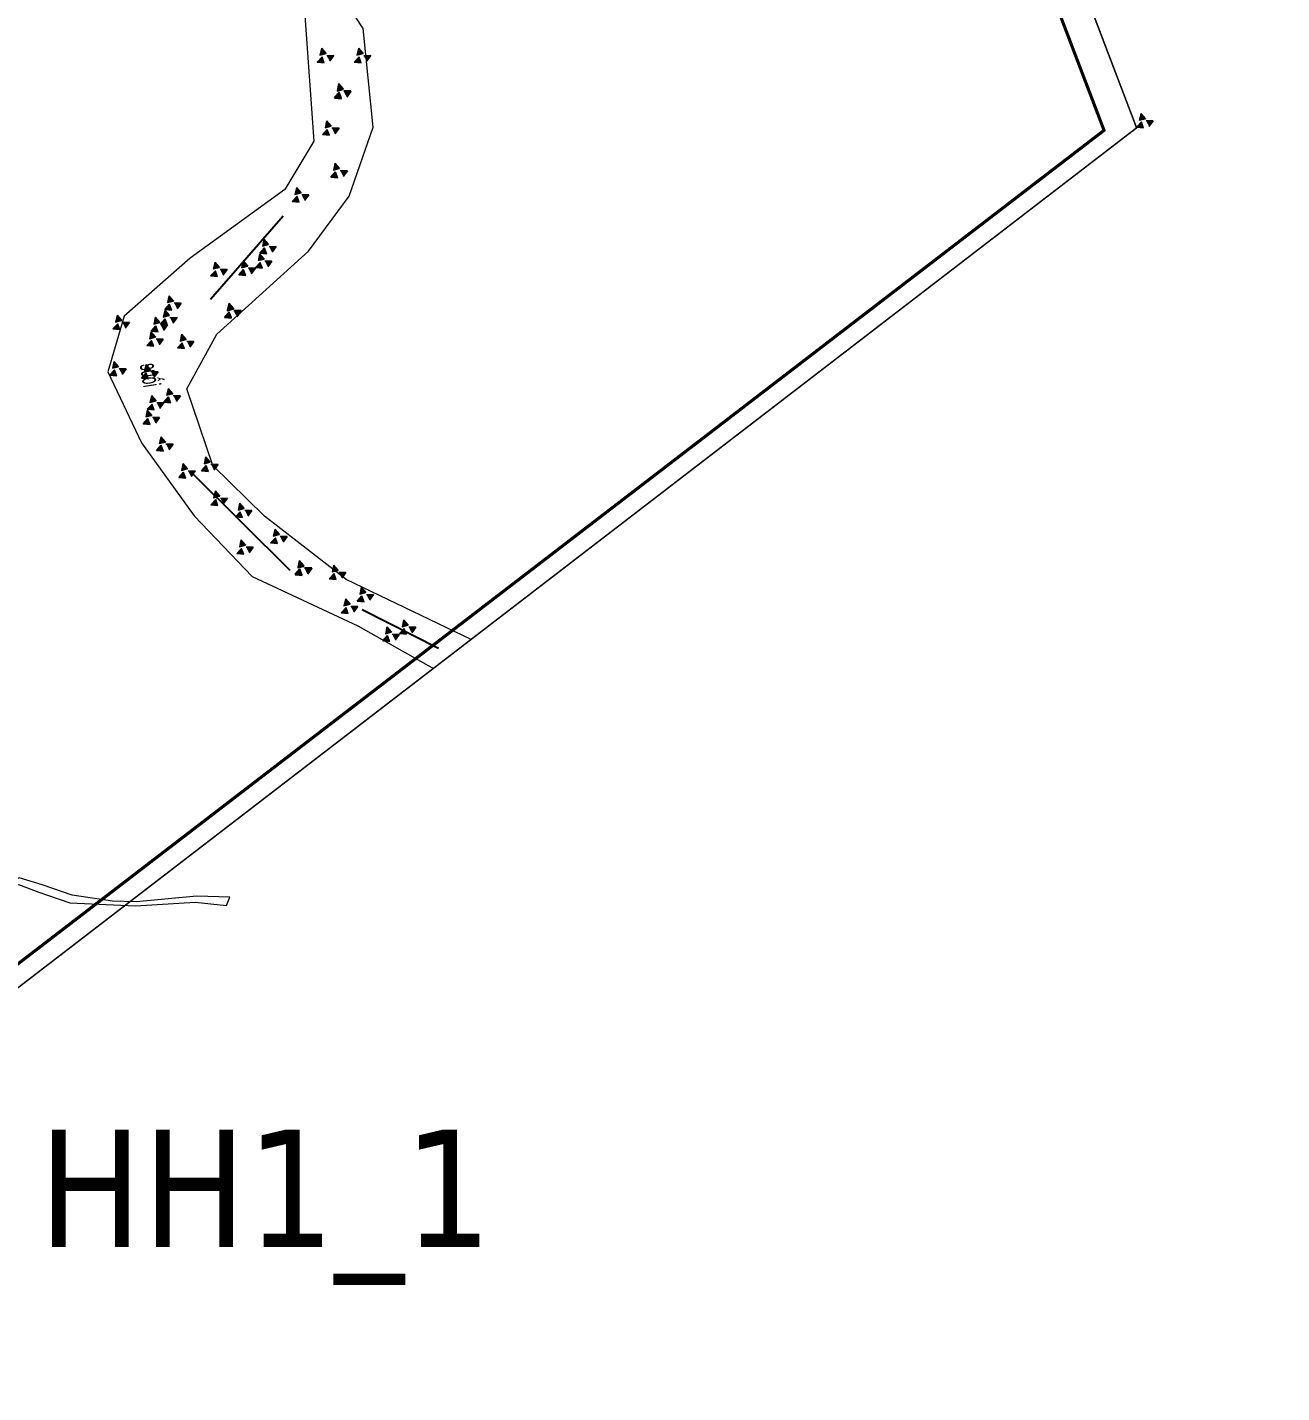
# Model space of a CAD drawing. Header units: metres. Extents: x 0 to 551036, y 0 to 1845929.
# Drawn here: x 548197.1 to 548597.8, y 1840647.1 to 1841083.3 of the extents above; entities that cross this region are included whole.
import ezdxf

# ---------------------------------------------------------------- set-up
doc = ezdxf.new("R2010")
doc.units = ezdxf.units.M
doc.header["$MEASUREMENT"] = 0
doc.linetypes.add('Anordnung Grundriss$0$GESTRICHELT', pattern=[0.75, 0.5, -0.25])
doc.linetypes.add('BD HH1 KEM TMB$0$DASHDOT2', pattern=[0.5, 0.25, -0.125, 0, -0.125])
for name, color, linetype, lineweight in [('BD HH1 KEM TMB$0$ao_ho_song_suoi', 7, 'Continuous', 0), ('BD HH1 KEM TMB$0$ghichuthuyetminh', 7, 'Continuous', 0), ('BD HH1 KEM TMB$0$nha', 7, 'Continuous', 0), ('BD HH1 KEM TMB$0$Ranh', 7, 'Continuous', 0), ('HH1', 7, 'Continuous', 0), ('Level 10', 7, 'Continuous', 0), ('Level 15', 7, 'Continuous', 0), ('Level 2', 7, 'Continuous', 0), ('Level 4', 7, 'Continuous', 0), ('Ranh', 7, 'Continuous', 0), ('Đường', 7, 'Continuous', 0)]:
    doc.layers.add(name, color=color, linetype=linetype, lineweight=lineweight)
doc.styles.add('BD HH1 KEM TMB$0$ghichuduongdien', font='', dxfattribs={"height": 6})
doc.styles.add('BD HH1 KEM TMB$0$Standard', font='txt.shx')
doc.styles.add('PECC5_TEXT', font='tahoma.ttf')
doc.styles.get("Standard").update_dxf_attribs({"font": '', "height": 4})
doc.styles.get('BD HH1 KEM TMB$0$ghichuduongdien').set_extended_font_data('.VnArial Narrow')
doc.styles.get('Standard').set_extended_font_data('.VnArial')
doc.linetypes.add('FENCELINE1', pattern='A,6.35,-2.54,[133,ltypeshp.shx,S=2.54,R=0,X=-2.54,Y=0],-2.54,25.4', length=36.83)
doc.dimstyles.get("Standard").update_dxf_attribs({"dimtxt": 0.18, "dimasz": 0.18, "dimexe": 0.18, "dimexo": 0.0625, "dimgap": 0.09, "dimtad": 0, "dimtih": 1, "dimtoh": 1, "dimdec": 4, "dimzin": 0, "dimdsep": 46, "dimtxsty": 'Standard', "dimcen": 0.09, "dimadec": 0, "dimazin": 0, "dimtfac": 1, "dimtdec": 4, "dimtofl": 0, "dimtmove": 0, "dimatfit": 3, "dimfxl": 1, "dimtolj": 1, "dimtzin": 0, "dimarcsym": 0})

# ---------------------------------------------------------------- blocks, each defined once
blk = doc.blocks.new('BD HH1 KEM TMB$0$DA1')
at = {"layer": 'Level 10'}
for points in [[(42581.6, 97264), (42583.8, 97274.2), (42590.7, 97266.3)], [(42588, 97252.8), (42577.6, 97253.8), (42584.7, 97261.5)]]:
    blk.add_hatch(color=7, dxfattribs=at).paths.add_polyline_path(points)
at = {"layer": 'Level 10', "extrusion": (0, 0, -1)}
blk.add_hatch(color=7, dxfattribs=at).paths.add_polyline_path([(-42595.9, 97254.9), (-42602.1, 97263.3), (-42591.6, 97263.2)])
at = {"layer": 'Level 10', "color": 7}
for p, q in [((42583.8, 97274.2, 1062767.1), (42581.6, 97264, 1062767.1)), ((42583.8, 97274.2, 1062767.1), (42590.7, 97266.3, 1062767.1)), ((42577.6, 97253.8, 1062767.1), (42584.7, 97261.5, 1062767.1)), ((42577.6, 97253.8, 1062767.1), (42588, 97252.8, 1062767.1)), ((42581.6, 97264, 1062767.1), (42590.7, 97266.3, 1062767.1)), ((42588, 97252.8, 1062767.1), (42584.7, 97261.5, 1062767.1)), ((42602.1, 97263.3, 1062767.1), (42591.6, 97263.2, 1062767.1)), ((42602.1, 97263.3, 1062767.1), (42595.9, 97254.9, 1062767.1))]:
    blk.add_line(p, q, dxfattribs=at)
blk = doc.blocks.new('TB')
at = {"layer": 'Level 2', "color": 4, "lineweight": 13}
for p, q in [((-24.6, 1.1), (24.6, -1.1)), ((-1.2, -25.7), (1.2, 25.7))]:
    blk.add_line(p, q, dxfattribs=at)
at = {"layer": 'Level 2', "color": 1, "lineweight": 13}
blk.add_circle((0, 0), 13.5, dxfattribs=at)
at = {"layer": 'Level 4', "color": 1, "lineweight": 13, "flags": 128}
for points in [[(-104.2, 82.6), (155.3, 740.6), (-38, 82.1)], [(-13.8, 71.5), (82.1, -2.6)], [(-131.5, 19.3), (-432.9, -620.6), (-85.8, -28.6)], [(-61.6, -38.9), (58.1, -58)]]:
    blk.add_lwpolyline(points, dxfattribs=at)
at = {"layer": 'Level 4', "color": 2, "linetype": 'Anordnung Grundriss$0$GESTRICHELT', "lineweight": 13, "ltscale": 0.2}
blk.add_circle((0, 0), 1057.3, dxfattribs=at)
at = {"layer": 'Level 4', "color": 1, "lineweight": 13}
for radius in [125, 105]:
    blk.add_circle((0, 0), radius, dxfattribs=at)
for centre, radius, start, end in [((-131.6, 56.9), 15.7, 109.7536, 203.5071), ((0.1, 99.2), 154, 198.3885, 236.0841), ((-72.2, -68.1), 154, 77.1765, 114.8722), ((-43.3, 37), 45.4, 49.5307, 83.3267), ((-56.6, 6.1), 45.4, 229.934, 263.7299), ((56.6, -24.5), 33.6, 272.6116, 40.6491)]:
    blk.add_arc(centre, radius, start, end, dxfattribs=at)

msp = doc.modelspace()

# ---------------------------------------------------------------- linework, layer by layer
at = {"layer": 'BD HH1 KEM TMB$0$ao_ho_song_suoi', "flags": 128}
for points in [[(548338.86686, 1840887.69921), (548299.00125, 1840906.85239), (548272.87909, 1840927.05406), (548256.40296, 1840943.28744), (548248.07503, 1840967.77463), (548257.69709, 1840985.21248), (548286.94671, 1841011.78598), (548299.94788, 1841029.28835), (548307.65272, 1841051.41501), (548304.40542, 1841082.86013), (548297.3117, 1841093.80786)], [(548285.77242, 1841086.94133), (548288.67222, 1841046.89827), (548279.38567, 1841031.43918), (548249.18941, 1841009.54912), (548228.11195, 1840990.9767), (548222.81562, 1840973.17859), (548233.64793, 1840950.57337), (548250.38768, 1840927.17773), (548268.91284, 1840907.82026), (548302.73984, 1840892.03318), (548326.85956, 1840878.46863)]]:
    msp.add_lwpolyline(points, dxfattribs=at)
at = {"layer": 'BD HH1 KEM TMB$0$Ranh', "color": 3, "linetype": 'BD HH1 KEM TMB$0$DASHDOT2', "ltscale": 6, "const_width": 0.5}
msp.add_lwpolyline([(547034.43997, 1842987.82483), (547784.75541, 1842697.43071), (548199.83297, 1842214.79155), (548597.52544, 1841937.88793), (548392.50742, 1841468.26311), (548551.48494, 1841051.14892), (548101.10368, 1840704.91926), (547600.75752, 1840951.69702), (547242.57197, 1841928.07708), (546883.41754, 1842351.55456)], dxfattribs=at)
at = {"layer": 'Level 10', "color": 5, "linetype": 'Continuous', "lineweight": 0, "flags": 128}
msp.add_lwpolyline([(548156.75, 1840791.19), (548161.37, 1840793.19), (548175.31, 1840800.32), (548194.35, 1840809.38), (548200.78, 1840806.98), (548210.7, 1840803.53), (548224.66, 1840802.95), (548231.68, 1840802.62), (548250.78, 1840803.76), (548260.74, 1840802.69), (548261.77, 1840805.4), (548251.28, 1840805.7), (548231.9, 1840803.94), (548224.35, 1840804.11), (548211.46, 1840805.99), (548201.89, 1840809.31), (548194.5, 1840811.6), (548174.33, 1840801.87), (548161.49, 1840796.42), (548158.87, 1840797.23), (548149.71, 1840811.7), (548142.84, 1840823.3), (548142.17, 1840830.31)], dxfattribs=at)
at = {"layer": 'Ranh', "linetype": 'FENCELINE1', "lineweight": 13, "const_width": 1}
msp.add_lwpolyline([(545039.78842, 1844094.35008), (545124.08835, 1843654.25007), (545296.08835, 1843665.35004), (545306.4884, 1843960.65004), (545709.48834, 1843646.54997), (545656.48829, 1843320.54998), (546108.28829, 1843335.54991), (547778.80819, 1842689.00963), (548193.07811, 1842207.30956), (548585.07806, 1841934.3695), (548381.70799, 1841468.51953), (548541.08792, 1841050.34951), (548101.40786, 1840712.89958), (547608.7779, 1840958.86966), (547251.34806, 1841933.18972), (546890.08813, 1842359.14978), (545600.78827, 1843192.74999), (545260.58826, 1843158.05004), (544710.1383, 1843401.59013), (544568.32841, 1844020.54016), (545039.78842, 1844094.35008)], dxfattribs=at)

# ---------------------------------------------------------------- block references
at = {"layer": 'BD HH1 KEM TMB$0$nha', "xscale": 0.2159999999916181, "yscale": 0.2159999999916181, "zscale": 0.2159999999916181}
for p in [(539092.98948, 1820065.34036), (539104.81029, 1820065.34036), (539098.45661, 1820054.09298), (539098.4566, 1820053.86115), (539094.64387, 1820042.18021), (539354.73236, 1820044.55204), (539097.31146, 1820028.59504), (539084.98405, 1820020.85035), (539074.59682, 1820004.33206), (539073.23831, 1819999.69692), (539058.91231, 1819997.03855), (539067.93623, 1819997.41982), (539044.27394, 1819986.29271), (539042.91543, 1819981.65757), (539063.36095, 1819983.9387), (539063.36095, 1819983.70686), (539027.7218, 1819980.09707), (539039.8773, 1819979.39859), (539038.51878, 1819974.76345), (539048.32108, 1819974.0157), (539026.66639, 1819965.3226), (539036.84857, 1819964.36044), (539043.98674, 1819956.69685), (539038.68466, 1819954.41975), (539037.32615, 1819949.78462), (539041.6323, 1819941.2626), (539055.99933, 1819934.77366), (539048.72742, 1819932.66032), (539059.02841, 1819923.9408), (539066.84123, 1819920.03836), (539078.0921, 1819911.72757), (539067.24757, 1819908.3025), (539085.91019, 1819901.52101), (539085.9102, 1819901.75284), (539096.83388, 1819900.24624), (539100.65981, 1819889.41444), (539105.68366, 1819893.15847), (539113.90809, 1819880.47103), (539119.21016, 1819882.74812)]:
    msp.add_blockref('BD HH1 KEM TMB$0$DA1', p, dxfattribs=at)
at = {"layer": 'Đường', "lineweight": 13, "xscale": 0.1, "yscale": 0.1, "zscale": 0.1, "rotation": 286.2264331696364}
msp.add_blockref('TB', (548084.198, 1840778.14), dxfattribs=at)

# ---------------------------------------------------------------- texts
at = {"layer": 'BD HH1 KEM TMB$0$ghichuthuyetminh', "linetype": 'ByBlock', "style": 'BD HH1 KEM TMB$0$ghichuduongdien', "width": 0.6}
msp.add_text('suèi', height=6, rotation=279.0906395, dxfattribs=at).set_placement((548233.038, 1840975.47646))
at = {"layer": 'HH1', "color": 1, "lineweight": 13, "style": 'PECC5_TEXT'}
msp.add_text('HH1_1', height=37.5, dxfattribs=at).set_placement((548200.62509, 1840693.63383))

# ---------------------------------------------------------------- leaders
at = {"layer": 'Level 15'}
for points in [[(548255.59716, 1840996.42865), (548278.82031, 1841023.01161)], [(548281.06089, 1840909.7589), (548250.31372, 1840940.27155)], [(548328.49147, 1840884.81237), (548304.05841, 1840897.16722)]]:
    msp.add_leader(points, dimstyle='Standard', override={"dimtxsty": 'BD HH1 KEM TMB$0$Standard'}, dxfattribs=at)

doc.saveas('drawing.dxf')
